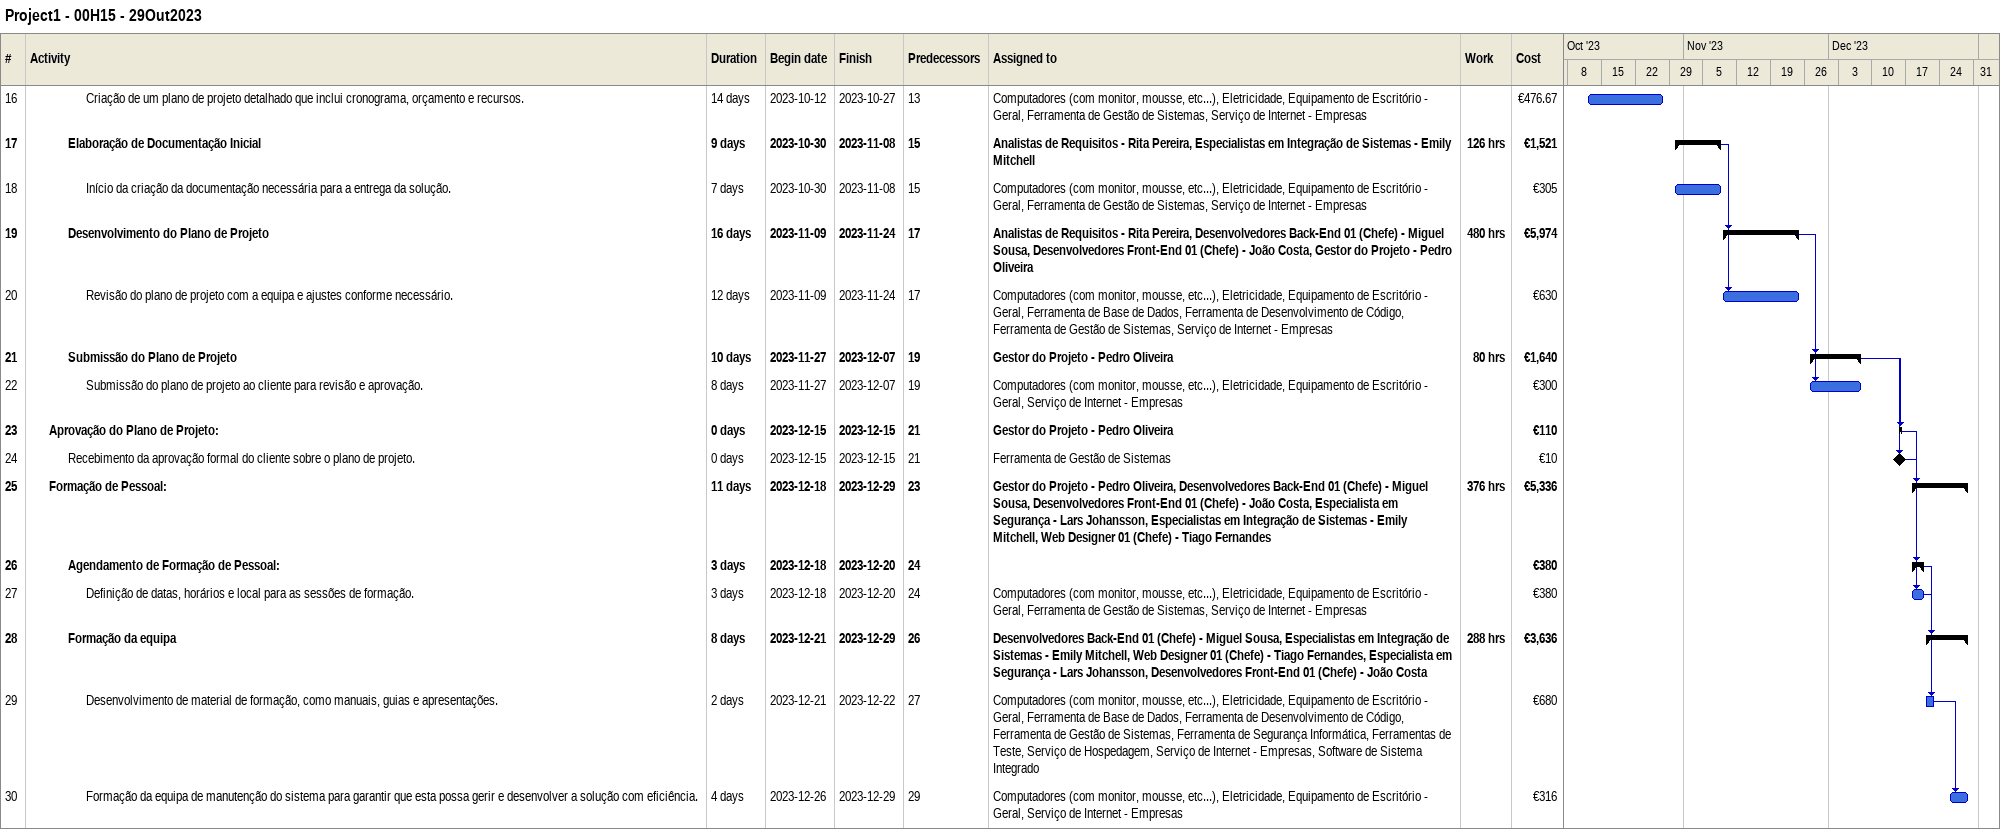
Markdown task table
Project1 - 00H15 - 29Out2023

| ID | Level | Task | Duration | Start | Finish | Predecessors | Resources | Work (h) | Cost (€) |
|---|---|---|---|---|---|---|---|---|---|
| 16 | 4 | Criação de um plano de projeto detalhado que inclui cronograma, orçamento e recursos. | 14d | 2023-10-12 | 2023-10-27 | 13 | Computadores (com monitor, mousse, etc...), Eletricidade, Equipamento de Escritório - Geral, Ferramenta de Gestão de Sistemas, Serviço de Internet - Empresas |  | 476.67 |
| 17 | 3 | **Elaboração de Documentação Inicial** | 9d | 2023-10-30 | 2023-11-08 | 15 | Analistas de Requisitos - Rita Pereira, Especialistas em Integração de Sistemas - Emily Mitchell | 126 | 1521 |
| 18 | 4 | Início da criação da documentação necessária para a entrega da solução. | 7d | 2023-10-30 | 2023-11-08 | 15 | Computadores (com monitor, mousse, etc...), Eletricidade, Equipamento de Escritório - Geral, Ferramenta de Gestão de Sistemas, Serviço de Internet - Empresas |  | 305 |
| 19 | 3 | **Desenvolvimento do Plano de Projeto** | 16d | 2023-11-09 | 2023-11-24 | 17 | Analistas de Requisitos - Rita Pereira, Desenvolvedores Back-End 01 (Chefe) - Miguel Sousa, Desenvolvedores Front-End 01 (Chefe) - João Costa, Gestor do Projeto - Pedro Oliveira | 480 | 5974 |
| 20 | 4 | Revisão do plano de projeto com a equipa e ajustes conforme necessário. | 12d | 2023-11-09 | 2023-11-24 | 17 | Computadores (com monitor, mousse, etc...), Eletricidade, Equipamento de Escritório - Geral, Ferramenta de Base de Dados, Ferramenta de Desenvolvimento de Código, Ferramenta de Gestão de Sistemas, Serviço de Internet - Empresas |  | 630 |
| 21 | 3 | **Submissão do Plano de Projeto** | 10d | 2023-11-27 | 2023-12-07 | 19 | Gestor do Projeto - Pedro Oliveira | 80 | 1640 |
| 22 | 4 | Submissão do plano de projeto ao cliente para revisão e aprovação. | 8d | 2023-11-27 | 2023-12-07 | 19 | Computadores (com monitor, mousse, etc...), Eletricidade, Equipamento de Escritório - Geral, Serviço de Internet - Empresas |  | 300 |
| 23 | 2 | **Aprovação do Plano de Projeto:** | 0d | 2023-12-15 | 2023-12-15 | 21 | Gestor do Projeto - Pedro Oliveira |  | 110 |
| 24 | 3 | Recebimento da aprovação formal do cliente sobre o plano de projeto. | 0d | 2023-12-15 | 2023-12-15 | 21 | Ferramenta de Gestão de Sistemas |  | 10 |
| 25 | 2 | **Formação de Pessoal:** | 11d | 2023-12-18 | 2023-12-29 | 23 | Gestor do Projeto - Pedro Oliveira, Desenvolvedores Back-End 01 (Chefe) - Miguel Sousa, Desenvolvedores Front-End 01 (Chefe) - João Costa, Especialista em Segurança - Lars Johansson, Especialistas em Integração de Sistemas - Emily Mitchell, Web Designer 01 (Chefe) - Tiago Fernandes | 376 | 5336 |
| 26 | 3 | **Agendamento de Formação de Pessoal:** | 3d | 2023-12-18 | 2023-12-20 | 24 |  |  | 380 |
| 27 | 4 | Definição de datas, horários e local para as sessões de formação. | 3d | 2023-12-18 | 2023-12-20 | 24 | Computadores (com monitor, mousse, etc...), Eletricidade, Equipamento de Escritório - Geral, Ferramenta de Gestão de Sistemas, Serviço de Internet - Empresas |  | 380 |
| 28 | 3 | **Formação da equipa** | 8d | 2023-12-21 | 2023-12-29 | 26 | Desenvolvedores Back-End 01 (Chefe) - Miguel Sousa, Especialistas em Integração de Sistemas - Emily Mitchell, Web Designer 01 (Chefe) - Tiago Fernandes, Especialista em Segurança - Lars Johansson, Desenvolvedores Front-End 01 (Chefe) - João Costa | 288 | 3636 |
| 29 | 4 | Desenvolvimento de material de formação, como manuais, guias e apresentações. | 2d | 2023-12-21 | 2023-12-22 | 27 | Computadores (com monitor, mousse, etc...), Eletricidade, Equipamento de Escritório - Geral, Ferramenta de Base de Dados, Ferramenta de Desenvolvimento de Código, Ferramenta de Gestão de Sistemas, Ferramenta de Segurança Informática, Ferramentas de Teste, Serviço de Hospedagem, Serviço de Internet - Empresas, Software de Sistema Integrado |  | 680 |
| 30 | 4 | Formação da equipa de manutenção do sistema para garantir que esta possa gerir e desenvolver a solução com eficiência. | 4d | 2023-12-26 | 2023-12-29 | 29 | Computadores (com monitor, mousse, etc...), Eletricidade, Equipamento de Escritório - Geral, Serviço de Internet - Empresas |  | 316 |
